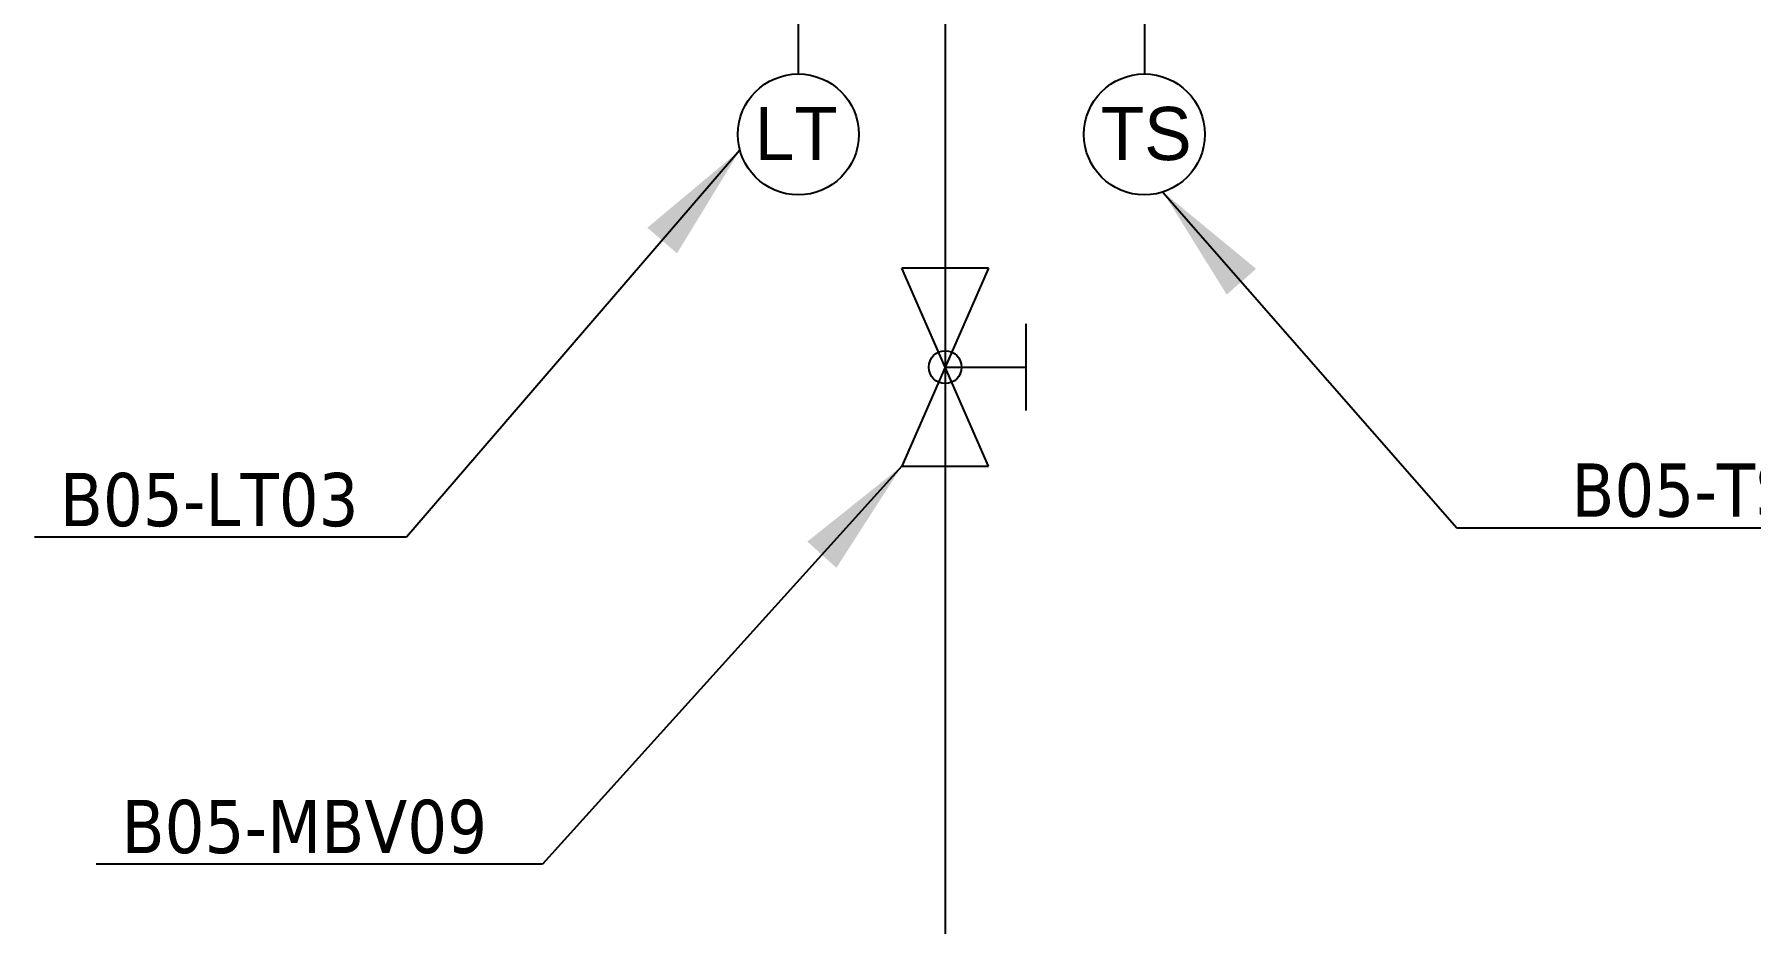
# Model space of a CAD drawing. Header units: millimetres. Extents: x -6314 to 11113, y -129 to 3675.
# Drawn here: x -2559.9 to -2199.6, y 1485.2 to 1671.9 of the extents above; entities that cross this region are included whole.
import ezdxf

# ---------------------------------------------------------------- set-up
doc = ezdxf.new("R2010")
doc.units = ezdxf.units.MM
doc.dimstyles.new('ISO-25', dxfattribs={"dimtxt": 2.5, "dimasz": 2.5, "dimexe": 1.25, "dimexo": 0.625, "dimtad": 1, "dimtxsty": 'Standard', "dimcen": 2.5, "dimadec": 0, "dimazin": 0, "dimtfac": 1, "dimtmove": 0, "dimatfit": 3, "dimfxl": 1, "dimarcsym": 0})

msp = doc.modelspace()

# ---------------------------------------------------------------- linework, layer by layer
for p, q in [((-2326.85, 1730.71), (-2326.85, 1663.54)), ((-2399.49, 1714.29), (-2399.49, 1663.54))]:
    msp.add_line(p, q)
at = {"linetype": 'Continuous', "lineweight": -3}
for p, q in [((-2359.54, 1581.22), (-2377.79, 1622.81)), ((-2359.54, 1622.81), (-2377.79, 1581.22)), ((-2359.54, 1622.81), (-2377.79, 1622.81)), ((-2351.7, 1592.92), (-2351.7, 1611.11)), ((-2368.67, 1602.02), (-2351.7, 1602.02)), ((-2377.79, 1581.22), (-2359.54, 1581.22))]:
    msp.add_line(p, q, dxfattribs=at)
for points in [[(-2368.67, 1677.19), (-2368.67, 1531.89)], [(-2368.67, 1531.89), (-2368.67, 1442.08), (-2368.67, 1442.08)]]:
    msp.add_lwpolyline(points)
for centre, radius in [((-2399.49, 1650.85), 12.69), ((-2326.85, 1650.85), 12.69), ((-2368.67, 1602.02), 3.45)]:
    msp.add_circle(centre, radius)

# ---------------------------------------------------------------- texts
at = {"width": 777.1843}
for s, insert, char_height, attachment_point in [('LT', (-2408.65, 1656.63), 11.166, 1), ('TS', (-2336.02, 1656.63), 11.166, 1), ('{\\fTahoma|b0|i0|c0|p34;B05-TS02}', (-2173.51, 1581.81), 11.1664, 3), ('{\\fTahoma|b0|i0|c0|p34;B05-LT03}', (-2554.49, 1579.82), 11.1664, 1), ('{\\fTahoma|b0|i0|c0|p34;B05-MBV09}', (-2541.54, 1511.22), 11.1664, 1)]:
    msp.add_mtext(s, dxfattribs=dict(at, insert=insert, char_height=char_height, attachment_point=attachment_point))

# ---------------------------------------------------------------- leaders
at = {"linetype": 'Continuous', "lineweight": -3}
for points in [[(-2411.74, 1647.53), (-2481.74, 1566.32), (-2559.85, 1566.32)], [(-2322.95, 1638.77), (-2261.28, 1568.31), (-2168.15, 1568.31)], [(-2377.79, 1581.22), (-2453.19, 1497.72), (-2546.9, 1497.72)]]:
    msp.add_leader(points, dimstyle='ISO-25', override={"dimscale": 10, "dimtad": 0}, dxfattribs=at)

doc.saveas('drawing.dxf')
